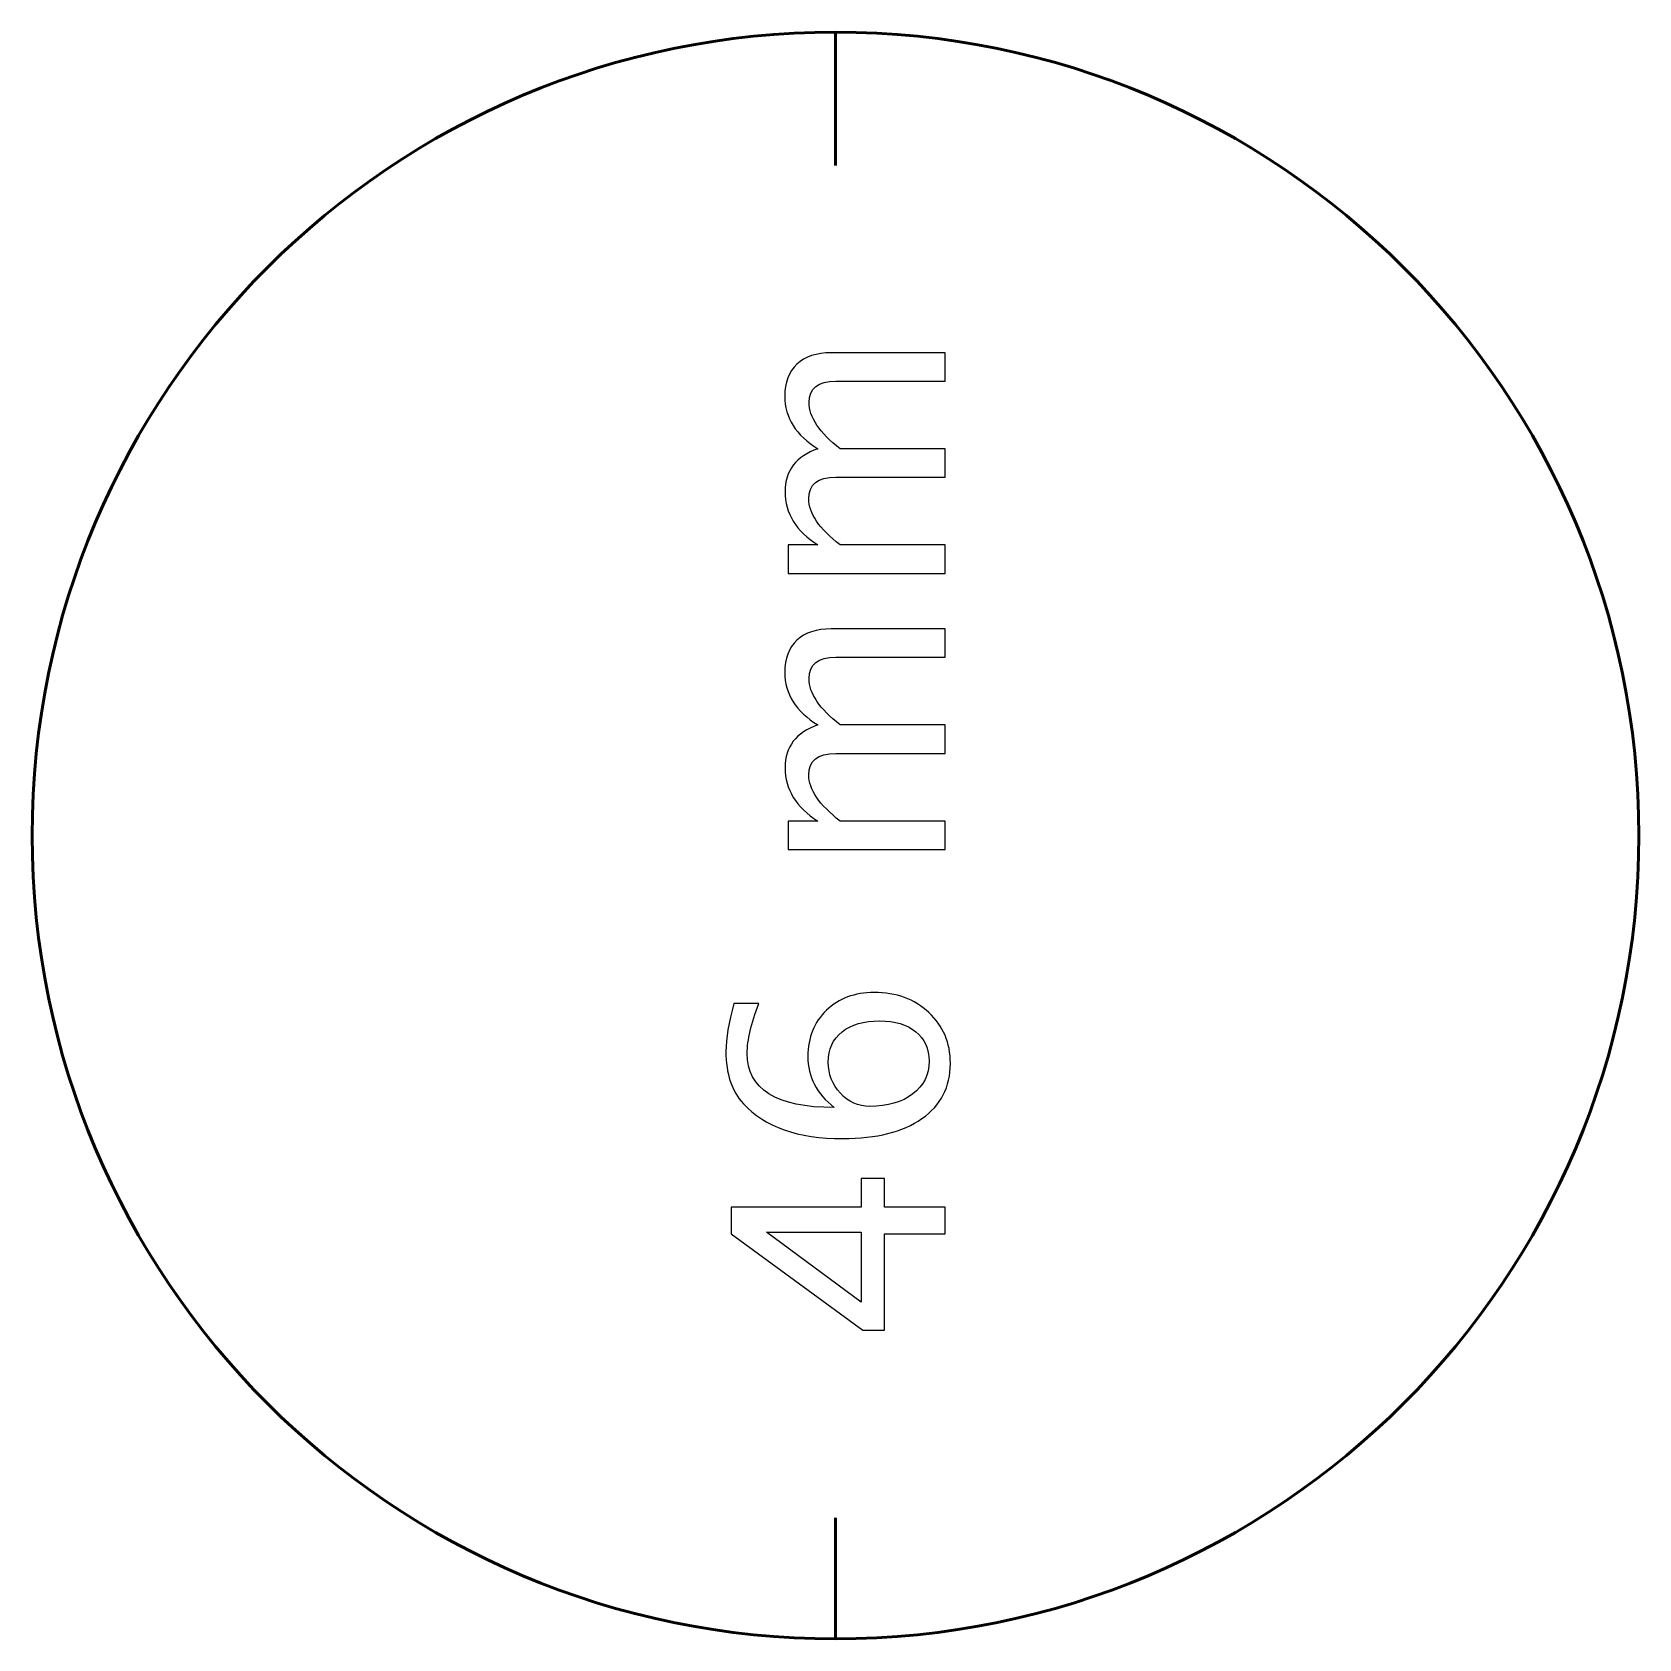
# Model space of a CAD drawing. Header units: centimetres. Extents: x -42.5 to 44.4, y -43.5 to 43.2.
# Drawn here: x -38.3 to -33.7, y 2.2 to 6.8 of the extents above; entities that cross this region are included whole.
import ezdxf

# ---------------------------------------------------------------- set-up
doc = ezdxf.new("R2010")
doc.units = ezdxf.units.CM
doc.header["$MEASUREMENT"] = 0
doc.layers.add('Layer 1', color=7, linetype='Continuous')

msp = doc.modelspace()

# ---------------------------------------------------------------- linework, layer by layer
at = {"layer": 'Layer 1', "lineweight": 53}
msp.add_ellipse((-36, 4.5), major_axis=(0, 2.3), ratio=1, dxfattribs=at)
for points in [[(-36, 6.8), (-36, 6.8), (-36, 6.8), (-36, 6.8)], [(-36, 6.8), (-36, 6.8), (-36, 6.41863), (-36, 6.41863)], [(-36, 2.54693), (-36, 2.54693), (-36, 2.2), (-36, 2.2)], [(-36, 2.2), (-36, 2.2), (-36, 2.2), (-36, 2.2)]]:
    msp.add_open_spline(points, degree=3, dxfattribs=at)
at = {"layer": 'Layer 1'}
for points, knots in [([(-35.68631, 5.25057), (-35.68631, 5.25057), (-36.13505, 5.25057), (-36.13505, 5.25057), (-36.13505, 5.25057), (-36.13505, 5.25057), (-36.13505, 5.33185), (-36.13505, 5.33185), (-36.13505, 5.33185), (-36.13505, 5.33185), (-36.05024, 5.33185), (-36.05024, 5.33185), (-36.05024, 5.33185), (-36.11303, 5.3715), (-36.14436, 5.4223), (-36.14436, 5.48453), (-36.14436, 5.48453), (-36.14436, 5.54451), (-36.11303, 5.58529), (-36.05024, 5.60702), (-36.05024, 5.60702), (-36.1136, 5.64554), (-36.14521, 5.69578), (-36.14521, 5.75744), (-36.14521, 5.75744), (-36.14521, 5.79681), (-36.13363, 5.82743), (-36.11035, 5.84931), (-36.11035, 5.84931), (-36.08707, 5.87118), (-36.05447, 5.88219), (-36.01256, 5.88219), (-36.01256, 5.88219), (-36.01256, 5.88219), (-35.68631, 5.88219), (-35.68631, 5.88219), (-35.68631, 5.88219), (-35.68631, 5.88219), (-35.68631, 5.80091), (-35.68631, 5.80091), (-35.68631, 5.80091), (-35.68631, 5.80091), (-35.99915, 5.80091), (-35.99915, 5.80091), (-35.99915, 5.80091), (-36.05024, 5.80091), (-36.07578, 5.78059), (-36.07578, 5.73995), (-36.07578, 5.73995), (-36.07578, 5.69775), (-36.046, 5.65344), (-35.98631, 5.60702), (-35.98631, 5.60702), (-35.98631, 5.60702), (-35.68631, 5.60702), (-35.68631, 5.60702), (-35.68631, 5.60702), (-35.68631, 5.60702), (-35.68631, 5.52574), (-35.68631, 5.52574), (-35.68631, 5.52574), (-35.68631, 5.52574), (-35.99944, 5.52574), (-35.99944, 5.52574), (-35.99944, 5.52574), (-36.05094, 5.52574), (-36.07662, 5.50514), (-36.07662, 5.46379), (-36.07662, 5.46379), (-36.07662, 5.42273), (-36.04671, 5.3787), (-35.98674, 5.33185), (-35.98674, 5.33185), (-35.98674, 5.33185), (-35.68631, 5.33185), (-35.68631, 5.33185), (-35.68631, 5.33185), (-35.68631, 5.33185), (-35.68631, 5.25057), (-35.68631, 5.25057)], [0, 0, 0, 0, 0.047619, 0.047619, 0.047619, 0.047619, 0.0952381, 0.0952381, 0.0952381, 0.0952381, 0.1428571, 0.1428571, 0.1428571, 0.1428571, 0.1904762, 0.1904762, 0.1904762, 0.1904762, 0.2380952, 0.2380952, 0.2380952, 0.2380952, 0.2857143, 0.2857143, 0.2857143, 0.2857143, 0.3333333, 0.3333333, 0.3333333, 0.3333333, 0.3809524, 0.3809524, 0.3809524, 0.3809524, 0.4285714, 0.4285714, 0.4285714, 0.4285714, 0.4761905, 0.4761905, 0.4761905, 0.4761905, 0.5238095, 0.5238095, 0.5238095, 0.5238095, 0.5714286, 0.5714286, 0.5714286, 0.5714286, 0.6190476, 0.6190476, 0.6190476, 0.6190476, 0.6666667, 0.6666667, 0.6666667, 0.6666667, 0.7142857, 0.7142857, 0.7142857, 0.7142857, 0.7619048, 0.7619048, 0.7619048, 0.7619048, 0.8095238, 0.8095238, 0.8095238, 0.8095238, 0.8571429, 0.8571429, 0.8571429, 0.8571429, 0.9047619, 0.9047619, 0.9047619, 0.9047619, 1, 1, 1, 1]), ([(-35.68631, 4.46006), (-35.68631, 4.46006), (-36.13505, 4.46006), (-36.13505, 4.46006), (-36.13505, 4.46006), (-36.13505, 4.46006), (-36.13505, 4.54134), (-36.13505, 4.54134), (-36.13505, 4.54134), (-36.13505, 4.54134), (-36.05024, 4.54134), (-36.05024, 4.54134), (-36.05024, 4.54134), (-36.11303, 4.58099), (-36.14436, 4.63179), (-36.14436, 4.69402), (-36.14436, 4.69402), (-36.14436, 4.754), (-36.11303, 4.79478), (-36.05024, 4.81651), (-36.05024, 4.81651), (-36.1136, 4.85503), (-36.14521, 4.90527), (-36.14521, 4.96693), (-36.14521, 4.96693), (-36.14521, 5.0063), (-36.13363, 5.03692), (-36.11035, 5.0588), (-36.11035, 5.0588), (-36.08707, 5.08067), (-36.05447, 5.09168), (-36.01256, 5.09168), (-36.01256, 5.09168), (-36.01256, 5.09168), (-35.68631, 5.09168), (-35.68631, 5.09168), (-35.68631, 5.09168), (-35.68631, 5.09168), (-35.68631, 5.0104), (-35.68631, 5.0104), (-35.68631, 5.0104), (-35.68631, 5.0104), (-35.99915, 5.0104), (-35.99915, 5.0104), (-35.99915, 5.0104), (-36.05024, 5.0104), (-36.07578, 4.99008), (-36.07578, 4.94944), (-36.07578, 4.94944), (-36.07578, 4.90724), (-36.046, 4.86293), (-35.98631, 4.81651), (-35.98631, 4.81651), (-35.98631, 4.81651), (-35.68631, 4.81651), (-35.68631, 4.81651), (-35.68631, 4.81651), (-35.68631, 4.81651), (-35.68631, 4.73523), (-35.68631, 4.73523), (-35.68631, 4.73523), (-35.68631, 4.73523), (-35.99944, 4.73523), (-35.99944, 4.73523), (-35.99944, 4.73523), (-36.05094, 4.73523), (-36.07662, 4.71463), (-36.07662, 4.67328), (-36.07662, 4.67328), (-36.07662, 4.63222), (-36.04671, 4.58819), (-35.98674, 4.54134), (-35.98674, 4.54134), (-35.98674, 4.54134), (-35.68631, 4.54134), (-35.68631, 4.54134), (-35.68631, 4.54134), (-35.68631, 4.54134), (-35.68631, 4.46006), (-35.68631, 4.46006)], [0, 0, 0, 0, 0.047619, 0.047619, 0.047619, 0.047619, 0.0952381, 0.0952381, 0.0952381, 0.0952381, 0.1428571, 0.1428571, 0.1428571, 0.1428571, 0.1904762, 0.1904762, 0.1904762, 0.1904762, 0.2380952, 0.2380952, 0.2380952, 0.2380952, 0.2857143, 0.2857143, 0.2857143, 0.2857143, 0.3333333, 0.3333333, 0.3333333, 0.3333333, 0.3809524, 0.3809524, 0.3809524, 0.3809524, 0.4285714, 0.4285714, 0.4285714, 0.4285714, 0.4761905, 0.4761905, 0.4761905, 0.4761905, 0.5238095, 0.5238095, 0.5238095, 0.5238095, 0.5714286, 0.5714286, 0.5714286, 0.5714286, 0.6190476, 0.6190476, 0.6190476, 0.6190476, 0.6666667, 0.6666667, 0.6666667, 0.6666667, 0.7142857, 0.7142857, 0.7142857, 0.7142857, 0.7619048, 0.7619048, 0.7619048, 0.7619048, 0.8095238, 0.8095238, 0.8095238, 0.8095238, 0.8571429, 0.8571429, 0.8571429, 0.8571429, 0.9047619, 0.9047619, 0.9047619, 0.9047619, 1, 1, 1, 1]), ([(-36.00353, 3.7212), (-36.05391, 3.76014), (-36.07916, 3.80911), (-36.07916, 3.86809), (-36.07916, 3.86809), (-36.07916, 3.92158), (-36.06138, 3.96532), (-36.02597, 3.99947), (-36.02597, 3.99947), (-35.99055, 4.03348), (-35.94525, 4.05055), (-35.88979, 4.05055), (-35.88979, 4.05055), (-35.82615, 4.05055), (-35.7738, 4.0315), (-35.73274, 3.99326), (-35.73274, 3.99326), (-35.69167, 3.95502), (-35.67107, 3.90648), (-35.67107, 3.84735), (-35.67107, 3.84735), (-35.67107, 3.78018), (-35.6983, 3.72741), (-35.75263, 3.68945), (-35.75263, 3.68945), (-35.8071, 3.65135), (-35.88231, 3.6323), (-35.97855, 3.6323), (-35.97855, 3.6323), (-36.10809, 3.6323), (-36.20306, 3.6656), (-36.26374, 3.73206), (-36.26374, 3.73206), (-36.29704, 3.76819), (-36.31369, 3.81814), (-36.31369, 3.88178), (-36.31369, 3.88178), (-36.31369, 3.91875), (-36.30607, 3.96461), (-36.29083, 4.01923), (-36.29083, 4.01923), (-36.29083, 4.01923), (-36.21971, 4.01923), (-36.21971, 4.01923), (-36.21971, 4.01923), (-36.24173, 3.96151), (-36.25273, 3.9141), (-36.25273, 3.87684), (-36.25273, 3.87684), (-36.25273, 3.77313), (-36.16962, 3.7212), (-36.00353, 3.7212)], [0, 0, 0, 0, 0.0714286, 0.0714286, 0.0714286, 0.0714286, 0.1428571, 0.1428571, 0.1428571, 0.1428571, 0.2142857, 0.2142857, 0.2142857, 0.2142857, 0.2857143, 0.2857143, 0.2857143, 0.2857143, 0.3571429, 0.3571429, 0.3571429, 0.3571429, 0.4285714, 0.4285714, 0.4285714, 0.4285714, 0.5, 0.5, 0.5, 0.5, 0.5714286, 0.5714286, 0.5714286, 0.5714286, 0.6428571, 0.6428571, 0.6428571, 0.6428571, 0.7142857, 0.7142857, 0.7142857, 0.7142857, 0.7857143, 0.7857143, 0.7857143, 0.7857143, 0.8571429, 0.8571429, 0.8571429, 0.8571429, 1, 1, 1, 1]), ([(-35.87371, 3.96927), (-35.919, 3.96927), (-35.95485, 3.95883), (-35.98123, 3.9378), (-35.98123, 3.9378), (-36.00762, 3.91678), (-36.02074, 3.88799), (-36.02074, 3.85144), (-36.02074, 3.85144), (-36.02074, 3.81659), (-36.00917, 3.78681), (-35.98589, 3.76198), (-35.98589, 3.76198), (-35.96275, 3.737), (-35.93481, 3.72458), (-35.90221, 3.72458), (-35.90221, 3.72458), (-35.85085, 3.72458), (-35.80964, 3.73644), (-35.7786, 3.76), (-35.7786, 3.76), (-35.74755, 3.78371), (-35.73203, 3.81504), (-35.73203, 3.85398), (-35.73203, 3.85398), (-35.73203, 3.8894), (-35.74473, 3.91748), (-35.77013, 3.93823), (-35.77013, 3.93823), (-35.79553, 3.95897), (-35.8301, 3.96927), (-35.87371, 3.96927)], [0, 0, 0, 0, 0.1111111, 0.1111111, 0.1111111, 0.1111111, 0.2222222, 0.2222222, 0.2222222, 0.2222222, 0.3333333, 0.3333333, 0.3333333, 0.3333333, 0.4444444, 0.4444444, 0.4444444, 0.4444444, 0.5555556, 0.5555556, 0.5555556, 0.5555556, 0.6666667, 0.6666667, 0.6666667, 0.6666667, 0.7777778, 0.7777778, 0.7777778, 0.7777778, 1, 1, 1, 1]), ([(-35.68631, 3.35938), (-35.68631, 3.35938), (-35.85988, 3.35938), (-35.85988, 3.35938), (-35.85988, 3.35938), (-35.85988, 3.35938), (-35.85988, 3.08337), (-35.85988, 3.08337), (-35.85988, 3.08337), (-35.85988, 3.08337), (-35.92168, 3.08337), (-35.92168, 3.08337), (-35.92168, 3.08337), (-35.92168, 3.08337), (-36.29845, 3.35938), (-36.29845, 3.35938), (-36.29845, 3.35938), (-36.29845, 3.35938), (-36.29845, 3.43558), (-36.29845, 3.43558), (-36.29845, 3.43558), (-36.29845, 3.43558), (-35.92676, 3.43558), (-35.92676, 3.43558), (-35.92676, 3.43558), (-35.92676, 3.43558), (-35.92676, 3.51771), (-35.92676, 3.51771), (-35.92676, 3.51771), (-35.92676, 3.51771), (-35.85988, 3.51771), (-35.85988, 3.51771), (-35.85988, 3.51771), (-35.85988, 3.51771), (-35.85988, 3.43558), (-35.85988, 3.43558), (-35.85988, 3.43558), (-35.85988, 3.43558), (-35.68631, 3.43558), (-35.68631, 3.43558), (-35.68631, 3.43558), (-35.68631, 3.43558), (-35.68631, 3.35938), (-35.68631, 3.35938)], [0, 0, 0, 0, 0.0833333, 0.0833333, 0.0833333, 0.0833333, 0.1666667, 0.1666667, 0.1666667, 0.1666667, 0.25, 0.25, 0.25, 0.25, 0.3333333, 0.3333333, 0.3333333, 0.3333333, 0.4166667, 0.4166667, 0.4166667, 0.4166667, 0.5, 0.5, 0.5, 0.5, 0.5833333, 0.5833333, 0.5833333, 0.5833333, 0.6666667, 0.6666667, 0.6666667, 0.6666667, 0.75, 0.75, 0.75, 0.75, 0.8333333, 0.8333333, 0.8333333, 0.8333333, 1, 1, 1, 1]), ([(-35.92676, 3.16366), (-35.92676, 3.16366), (-35.92676, 3.36446), (-35.92676, 3.36446), (-35.92676, 3.36446), (-35.92676, 3.36446), (-36.19798, 3.36446), (-36.19798, 3.36446), (-36.19798, 3.36446), (-36.19798, 3.36446), (-35.92676, 3.16366), (-35.92676, 3.16366)], [0, 0, 0, 0, 0.25, 0.25, 0.25, 0.25, 0.5, 0.5, 0.5, 0.5, 1, 1, 1, 1])]:
    msp.add_open_spline(points, degree=3, knots=knots, dxfattribs=at)

doc.saveas('drawing.dxf')
